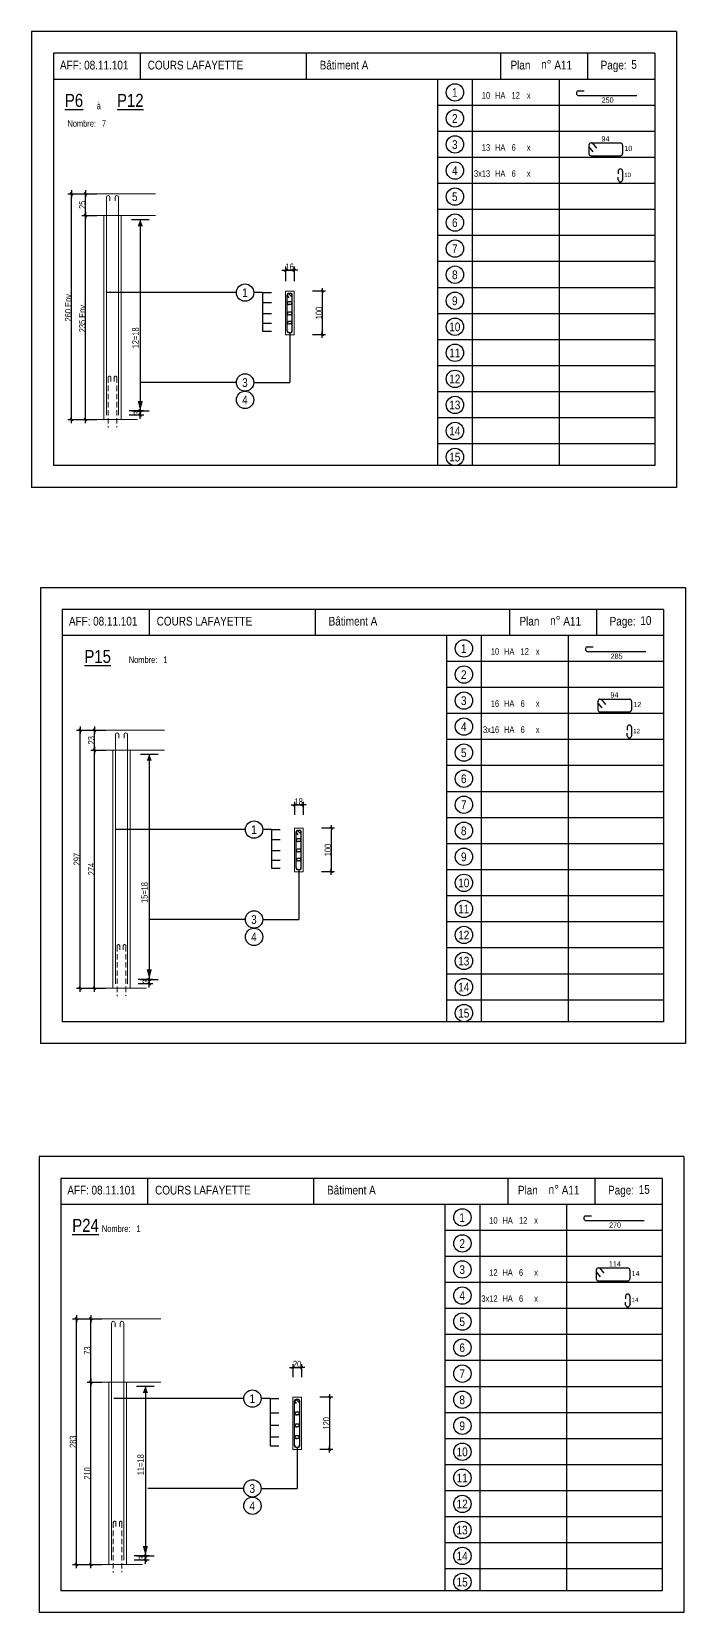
# Model space of a CAD drawing. Header units: metres. Extents: x -9927 to 45032, y -190416 to 12166.
# Drawn here: x 6134 to 7640, y -31533 to -27891 of the extents above; entities that cross this region are included whole.
import ezdxf
from ezdxf.enums import TextEntityAlignment as Align

# ---------------------------------------------------------------- set-up
doc = ezdxf.new("R2010")
doc.units = ezdxf.units.M
doc.header["$PDMODE"] = 65
doc.linetypes.add('CACHE2', pattern=[0.1875, 0.125, -0.0625])
for name, color, linetype in [('01_cote_gen', 4, 'Continuous'), ('01_fenetres', 171, 'Continuous'), ('01_linteaux', 3, 'Continuous'), ('01_sem', 42, 'Continuous'), ('01_texte', 230, 'Continuous'), ('AA_COTES', 2, 'Continuous')]:
    doc.layers.add(name, color=color, linetype=linetype)
doc.styles.add('STYLE2', font='ARIALN.TTF')
doc.dimstyles.new('JB25', dxfattribs={"dimscale": 0.1, "dimtxt": 150, "dimasz": 17, "dimexe": 0.1, "dimexo": 0.1, "dimgap": 0.09, "dimtad": 1, "dimdec": 1, "dimlfac": 0.5, "dimdsep": 46, "dimtxsty": 'STYLE2', "dimblk1": 'BOND_G', "dimblk2": 'BOND_D', "dimsah": 1, "dimcen": 1.5, "dimdle": 0.01, "dimse1": 1, "dimse2": 1, "dimclrd": 4, "dimclre": 2, "dimclrt": 5, "dimadec": 0, "dimazin": 0, "dimtfac": 2.333333, "dimtdec": 1, "dimtix": 1, "dimtmove": 2, "dimatfit": 3, "dimldrblk": 'BOND_G', "dimfxl": 1, "dimtolj": 1, "dimtzin": 0, "dimarcsym": 0})
doc.dimstyles.new('JB50', dxfattribs={"dimscale": 0.1, "dimtxt": 150, "dimasz": 15, "dimexe": 0.1, "dimexo": 0.1, "dimgap": 0.09, "dimtad": 1, "dimdec": 1, "dimdsep": 46, "dimtxsty": 'STYLE2', "dimblk1": 'BOND_G', "dimblk2": 'BOND_D', "dimsah": 1, "dimcen": 1.5, "dimdle": 0.01, "dimse1": 1, "dimse2": 1, "dimclrd": 4, "dimclre": 2, "dimclrt": 6, "dimazin": 2, "dimtfac": 2.333333, "dimtdec": 1, "dimtix": 1, "dimtmove": 2, "dimatfit": 3, "dimldrblk": 'BOND_G', "dimfxl": 1, "dimtolj": 1, "dimtzin": 0, "dimarcsym": 0})

# ---------------------------------------------------------------- blocks, each defined once
blk = doc.blocks.new('BOND_G')
at = {"layer": 'AA_COTES', "color": 0}
for p, q in [((5, 0), (-5, 0)), ((1.8, 1.8), (-1.8, -1.8)), ((0, -5), (0, 15))]:
    blk.add_line(p, q, dxfattribs=at)
blk = doc.blocks.new('BOND_D')
at = {"layer": 'AA_COTES', "color": 0}
for p, q in [((5, 0), (-5, 0)), ((-1.8, -1.8), (1.8, 1.8)), ((0, 5), (0, -15))]:
    blk.add_line(p, q, dxfattribs=at)
blk = doc.blocks.new('*D252')
at = {"layer": '01_cote_gen', "color": 4, "linetype": 'Continuous', "lineweight": -2, "transparency": 16777216}
blk.add_line((6258.3, -28312.9), (6258.3, -28266.3), dxfattribs=at)
at = {"layer": 'DEFPOINTS', "color": 0, "linetype": 'Continuous', "lineweight": 0, "transparency": 16777216}
for p in [(6258.3, -28264.6), (6387, -28264.6), (6396, -28314.6)]:
    blk.add_point(p, dxfattribs=at)
at = {"layer": '01_cote_gen', "color": 4, "linetype": 'Continuous', "lineweight": -2, "transparency": 16777216, "xscale": 1.7, "yscale": 1.7, "zscale": 1.7}
for name, p, rotation in [('BOND_D', (6258.3, -28264.6), 90), ('BOND_G', (6258.3, -28314.6), 270)]:
    blk.add_blockref(name, p, dxfattribs=dict(at, rotation=rotation))
at = {"layer": '01_cote_gen', "color": 5, "linetype": 'Continuous', "lineweight": 0, "transparency": 16777216, "insert": (6250.6, -28289.6), "char_height": 15, "attachment_point": 5, "rotation": 90, "style": 'STYLE2'}
blk.add_mtext('\\A1;25', dxfattribs=at)
blk = doc.blocks.new('*D253')
at = {"layer": '01_cote_gen', "color": 4, "linetype": 'Continuous', "lineweight": -2, "transparency": 16777216}
blk.add_line((6384.1, -28766.3), (6384.1, -28772.9), dxfattribs=at)
at = {"layer": 'DEFPOINTS', "color": 0, "linetype": 'Continuous', "lineweight": 0, "transparency": 16777216}
for p in [(6377.3, -28764.6), (6334.3, -28774.6), (6384.1, -28774.6)]:
    blk.add_point(p, dxfattribs=at)
at = {"layer": '01_cote_gen', "color": 4, "linetype": 'Continuous', "lineweight": -2, "transparency": 16777216, "xscale": 1.7, "yscale": 1.7, "zscale": 1.7}
for name, p, rotation in [('BOND_G', (6384.1, -28764.6), 90), ('BOND_D', (6384.1, -28774.6), 270)]:
    blk.add_blockref(name, p, dxfattribs=dict(at, rotation=rotation))
at = {"layer": '01_cote_gen', "color": 5, "linetype": 'Continuous', "lineweight": 0, "transparency": 16777216, "insert": (6376.5, -28769.6), "char_height": 15, "attachment_point": 5, "rotation": 90, "style": 'STYLE2'}
blk.add_mtext('\\A1;3', dxfattribs=at)
blk = doc.blocks.new('*D254')
at = {"layer": '01_cote_gen', "color": 4, "linetype": 'Continuous', "lineweight": -2, "transparency": 16777216}
blk.add_line((6803.3, -28490.6), (6803.3, -28587.6), dxfattribs=at)
at = {"layer": 'DEFPOINTS', "color": 0, "linetype": 'Continuous', "lineweight": 0, "transparency": 16777216}
for p in [(6738.3, -28489.1), (6738.3, -28589.1), (6803.3, -28589.1)]:
    blk.add_point(p, dxfattribs=at)
at = {"layer": '01_cote_gen', "color": 4, "linetype": 'Continuous', "lineweight": -2, "transparency": 16777216, "xscale": 1.5, "yscale": 1.5, "zscale": 1.5}
for name, p, rotation in [('BOND_G', (6803.3, -28489.1), 90), ('BOND_D', (6803.3, -28589.1), 270)]:
    blk.add_blockref(name, p, dxfattribs=dict(at, rotation=rotation))
at = {"layer": '01_cote_gen', "color": 6, "linetype": 'Continuous', "lineweight": 0, "transparency": 16777216, "insert": (6795.7, -28539.1), "char_height": 15, "attachment_point": 5, "rotation": 90, "style": 'STYLE2'}
blk.add_mtext('\\A1;100', dxfattribs=at)
blk = doc.blocks.new('*D255')
at = {"layer": '01_cote_gen', "color": 4, "linetype": 'Continuous', "lineweight": -2, "transparency": 16777216}
blk.add_line((6258.3, -28782.9), (6258.3, -28316.3), dxfattribs=at)
at = {"layer": 'DEFPOINTS', "color": 0, "linetype": 'Continuous', "lineweight": 0, "transparency": 16777216}
for p in [(6258.3, -28314.6), (6283.8, -28314.6), (6264.1, -28784.6)]:
    blk.add_point(p, dxfattribs=at)
at = {"layer": '01_cote_gen', "color": 4, "linetype": 'Continuous', "lineweight": -2, "transparency": 16777216, "xscale": 1.7, "yscale": 1.7, "zscale": 1.7}
for name, p, rotation in [('BOND_D', (6258.3, -28314.6), 90), ('BOND_G', (6258.3, -28784.6), 270)]:
    blk.add_blockref(name, p, dxfattribs=dict(at, rotation=rotation))
at = {"layer": '01_cote_gen', "color": 5, "linetype": 'Continuous', "lineweight": 0, "transparency": 16777216, "insert": (6250.6, -28549.6), "char_height": 15, "attachment_point": 5, "rotation": 90, "style": 'STYLE2'}
blk.add_mtext('\\A1;235 Env.', dxfattribs=at)
blk = doc.blocks.new('*D256')
at = {"layer": '01_cote_gen', "color": 4, "linetype": 'Continuous', "lineweight": -2, "transparency": 16777216}
blk.add_line((6225.8, -28782.9), (6225.8, -28266.3), dxfattribs=at)
at = {"layer": 'DEFPOINTS', "color": 0, "linetype": 'Continuous', "lineweight": 0, "transparency": 16777216}
for p in [(6225.8, -28264.6), (6266.8, -28264.6), (6266.8, -28784.6)]:
    blk.add_point(p, dxfattribs=at)
at = {"layer": '01_cote_gen', "color": 4, "linetype": 'Continuous', "lineweight": -2, "transparency": 16777216, "xscale": 1.7, "yscale": 1.7, "zscale": 1.7}
for name, p, rotation in [('BOND_D', (6225.8, -28264.6), 90), ('BOND_G', (6225.8, -28784.6), 270)]:
    blk.add_blockref(name, p, dxfattribs=dict(at, rotation=rotation))
at = {"layer": '01_cote_gen', "color": 5, "linetype": 'Continuous', "lineweight": 0, "transparency": 16777216, "insert": (6218.2, -28524.6), "char_height": 15, "attachment_point": 5, "rotation": 90, "style": 'STYLE2'}
blk.add_mtext('\\A1;260 Env.', dxfattribs=at)
blk = doc.blocks.new('*D257')
at = {"layer": '01_cote_gen', "color": 4, "linetype": 'Continuous', "lineweight": -2, "transparency": 16777216}
blk.add_line((6720, -28440.3), (6736.6, -28440.3), dxfattribs=at)
at = {"layer": 'DEFPOINTS', "color": 0, "linetype": 'Continuous', "lineweight": 0, "transparency": 16777216}
for p in [(6738.3, -28440.3), (6718.3, -28489.1), (6738.3, -28489.1)]:
    blk.add_point(p, dxfattribs=at)
at = {"layer": '01_cote_gen', "color": 4, "linetype": 'Continuous', "lineweight": -2, "transparency": 16777216, "xscale": 1.7, "yscale": 1.7, "zscale": 1.7, "rotation": 180}
blk.add_blockref('BOND_G', (6718.3, -28440.3), dxfattribs=at)
at = {"layer": '01_cote_gen', "color": 4, "linetype": 'Continuous', "lineweight": -2, "transparency": 16777216, "xscale": 1.7, "yscale": 1.7, "zscale": 1.7}
blk.add_blockref('BOND_D', (6738.3, -28440.3), dxfattribs=at)
at = {"layer": '01_cote_gen', "color": 5, "linetype": 'Continuous', "lineweight": 0, "transparency": 16777216, "insert": (6728.3, -28432.6), "char_height": 15, "attachment_point": 5, "style": 'STYLE2'}
blk.add_mtext('\\A1;16', dxfattribs=at)
blk = doc.blocks.new('*D282')
at = {"layer": '01_cote_gen', "color": 4, "linetype": 'Continuous', "lineweight": -2, "transparency": 16777216}
blk.add_line((6824, -29727.8), (6824, -29824.8), dxfattribs=at)
at = {"layer": 'DEFPOINTS', "color": 0, "linetype": 'Continuous', "lineweight": 0, "transparency": 16777216}
for p in [(6759, -29726.3), (6759, -29826.3), (6824, -29826.3)]:
    blk.add_point(p, dxfattribs=at)
at = {"layer": '01_cote_gen', "color": 4, "linetype": 'Continuous', "lineweight": -2, "transparency": 16777216, "xscale": 1.5, "yscale": 1.5, "zscale": 1.5}
for name, p, rotation in [('BOND_G', (6824, -29726.3), 90), ('BOND_D', (6824, -29826.3), 270)]:
    blk.add_blockref(name, p, dxfattribs=dict(at, rotation=rotation))
at = {"layer": '01_cote_gen', "color": 6, "linetype": 'Continuous', "lineweight": 0, "transparency": 16777216, "insert": (6816.3, -29776.3), "char_height": 15, "attachment_point": 5, "rotation": 90, "style": 'STYLE2'}
blk.add_mtext('\\A1;100', dxfattribs=at)
blk = doc.blocks.new('*D283')
at = {"layer": '01_cote_gen', "color": 4, "linetype": 'Continuous', "lineweight": -2, "transparency": 16777216}
blk.add_line((6740.5, -29672.4), (6757.5, -29672.4), dxfattribs=at)
at = {"layer": 'DEFPOINTS', "color": 0, "linetype": 'Continuous', "lineweight": 0, "transparency": 16777216}
for p in [(6759, -29672.4), (6739, -29726.3), (6759, -29726.3)]:
    blk.add_point(p, dxfattribs=at)
at = {"layer": '01_cote_gen', "color": 4, "linetype": 'Continuous', "lineweight": -2, "transparency": 16777216, "xscale": 1.5, "yscale": 1.5, "zscale": 1.5, "rotation": 180}
blk.add_blockref('BOND_G', (6739, -29672.4), dxfattribs=at)
at = {"layer": '01_cote_gen', "color": 4, "linetype": 'Continuous', "lineweight": -2, "transparency": 16777216, "xscale": 1.5, "yscale": 1.5, "zscale": 1.5}
blk.add_blockref('BOND_D', (6759, -29672.4), dxfattribs=at)
at = {"layer": '01_cote_gen', "color": 6, "linetype": 'Continuous', "lineweight": 0, "transparency": 16777216, "insert": (6749, -29664.8), "char_height": 15, "attachment_point": 5, "style": 'STYLE2'}
blk.add_mtext('\\A1;18', dxfattribs=at)
blk = doc.blocks.new('*D284')
at = {"layer": '01_cote_gen', "color": 4, "linetype": 'Continuous', "lineweight": -2, "transparency": 16777216}
blk.add_line((6245.8, -30092.6), (6245.8, -29502), dxfattribs=at)
at = {"layer": 'DEFPOINTS', "color": 0, "linetype": 'Continuous', "lineweight": 0, "transparency": 16777216}
for p in [(6245.8, -29500.3), (6360.9, -29500.3), (6320.9, -30094.3)]:
    blk.add_point(p, dxfattribs=at)
at = {"layer": '01_cote_gen', "color": 4, "linetype": 'Continuous', "lineweight": -2, "transparency": 16777216, "xscale": 1.7, "yscale": 1.7, "zscale": 1.7}
for name, p, rotation in [('BOND_D', (6245.8, -29500.3), 90), ('BOND_G', (6245.8, -30094.3), 270)]:
    blk.add_blockref(name, p, dxfattribs=dict(at, rotation=rotation))
at = {"layer": '01_cote_gen', "color": 5, "linetype": 'Continuous', "lineweight": 0, "transparency": 16777216, "insert": (6238.1, -29797.3), "char_height": 15, "attachment_point": 5, "rotation": 90, "style": 'STYLE2'}
blk.add_mtext('\\A1;297', dxfattribs=at)
blk = doc.blocks.new('*D285')
at = {"layer": '01_cote_gen', "color": 4, "linetype": 'Continuous', "lineweight": -2, "transparency": 16777216}
blk.add_line((6279, -29544.6), (6279, -29502), dxfattribs=at)
at = {"layer": 'DEFPOINTS', "color": 0, "linetype": 'Continuous', "lineweight": 0, "transparency": 16777216}
for p in [(6279, -29500.3), (6407.7, -29500.3), (6416.7, -29546.3)]:
    blk.add_point(p, dxfattribs=at)
at = {"layer": '01_cote_gen', "color": 4, "linetype": 'Continuous', "lineweight": -2, "transparency": 16777216, "xscale": 1.7, "yscale": 1.7, "zscale": 1.7}
for name, p, rotation in [('BOND_D', (6279, -29500.3), 90), ('BOND_G', (6279, -29546.3), 270)]:
    blk.add_blockref(name, p, dxfattribs=dict(at, rotation=rotation))
at = {"layer": '01_cote_gen', "color": 5, "linetype": 'Continuous', "lineweight": 0, "transparency": 16777216, "insert": (6271.3, -29523.3), "char_height": 15, "attachment_point": 5, "rotation": 90, "style": 'STYLE2'}
blk.add_mtext('\\A1;23', dxfattribs=at)
blk = doc.blocks.new('*D286')
at = {"layer": '01_cote_gen', "color": 4, "linetype": 'Continuous', "lineweight": -2, "transparency": 16777216}
blk.add_line((6279, -30092.6), (6279, -29548), dxfattribs=at)
at = {"layer": 'DEFPOINTS', "color": 0, "linetype": 'Continuous', "lineweight": 0, "transparency": 16777216}
for p in [(6279, -29546.3), (6287.5, -29546.3), (6297.1, -30094.3)]:
    blk.add_point(p, dxfattribs=at)
at = {"layer": '01_cote_gen', "color": 4, "linetype": 'Continuous', "lineweight": -2, "transparency": 16777216, "xscale": 1.7, "yscale": 1.7, "zscale": 1.7}
for name, p, rotation in [('BOND_D', (6279, -29546.3), 90), ('BOND_G', (6279, -30094.3), 270)]:
    blk.add_blockref(name, p, dxfattribs=dict(at, rotation=rotation))
at = {"layer": '01_cote_gen', "color": 5, "linetype": 'Continuous', "lineweight": 0, "transparency": 16777216, "insert": (6271.5, -29820.3), "char_height": 15, "attachment_point": 5, "rotation": 90, "style": 'STYLE2'}
blk.add_mtext('\\A1;274', dxfattribs=at)
blk = doc.blocks.new('*D287')
at = {"layer": '01_cote_gen', "color": 4, "linetype": 'Continuous', "lineweight": -2, "transparency": 16777216}
blk.add_line((6404.8, -30076), (6404.8, -30082.6), dxfattribs=at)
at = {"layer": 'DEFPOINTS', "color": 0, "linetype": 'Continuous', "lineweight": 0, "transparency": 16777216}
for p in [(6398, -30074.3), (6354.9, -30084.3), (6404.8, -30084.3)]:
    blk.add_point(p, dxfattribs=at)
at = {"layer": '01_cote_gen', "color": 4, "linetype": 'Continuous', "lineweight": -2, "transparency": 16777216, "xscale": 1.7, "yscale": 1.7, "zscale": 1.7}
for name, p, rotation in [('BOND_G', (6404.8, -30074.3), 90), ('BOND_D', (6404.8, -30084.3), 270)]:
    blk.add_blockref(name, p, dxfattribs=dict(at, rotation=rotation))
at = {"layer": '01_cote_gen', "color": 5, "linetype": 'Continuous', "lineweight": 0, "transparency": 16777216, "insert": (6397.2, -30079.3), "char_height": 15, "attachment_point": 5, "rotation": 90, "style": 'STYLE2'}
blk.add_mtext('\\A1;3', dxfattribs=at)
blk = doc.blocks.new('*D316')
at = {"layer": '01_cote_gen', "color": 4, "linetype": 'Continuous', "lineweight": -2, "transparency": 16777216}
blk.add_line((6820.3, -31038.6), (6820.3, -31155.6), dxfattribs=at)
at = {"layer": 'DEFPOINTS', "color": 0, "linetype": 'Continuous', "lineweight": 0, "transparency": 16777216}
for p in [(6755.3, -31037.1), (6755.3, -31157.1), (6820.3, -31157.1)]:
    blk.add_point(p, dxfattribs=at)
at = {"layer": '01_cote_gen', "color": 4, "linetype": 'Continuous', "lineweight": -2, "transparency": 16777216, "xscale": 1.5, "yscale": 1.5, "zscale": 1.5}
for name, p, rotation in [('BOND_G', (6820.3, -31037.1), 90), ('BOND_D', (6820.3, -31157.1), 270)]:
    blk.add_blockref(name, p, dxfattribs=dict(at, rotation=rotation))
at = {"layer": '01_cote_gen', "color": 6, "linetype": 'Continuous', "lineweight": 0, "transparency": 16777216, "insert": (6812.7, -31097.1), "char_height": 15, "attachment_point": 5, "rotation": 90, "style": 'STYLE2'}
blk.add_mtext('\\A1;120', dxfattribs=at)
blk = doc.blocks.new('*D317')
at = {"layer": '01_cote_gen', "color": 4, "linetype": 'Continuous', "lineweight": -2, "transparency": 16777216}
blk.add_line((6736.8, -30968.4), (6753.8, -30968.4), dxfattribs=at)
at = {"layer": 'DEFPOINTS', "color": 0, "linetype": 'Continuous', "lineweight": 0, "transparency": 16777216}
for p in [(6755.3, -30968.4), (6735.3, -31037.1), (6755.3, -31037.1)]:
    blk.add_point(p, dxfattribs=at)
at = {"layer": '01_cote_gen', "color": 4, "linetype": 'Continuous', "lineweight": -2, "transparency": 16777216, "xscale": 1.5, "yscale": 1.5, "zscale": 1.5, "rotation": 180}
blk.add_blockref('BOND_G', (6735.3, -30968.4), dxfattribs=at)
at = {"layer": '01_cote_gen', "color": 4, "linetype": 'Continuous', "lineweight": -2, "transparency": 16777216, "xscale": 1.5, "yscale": 1.5, "zscale": 1.5}
blk.add_blockref('BOND_D', (6755.3, -30968.4), dxfattribs=at)
at = {"layer": '01_cote_gen', "color": 6, "linetype": 'Continuous', "lineweight": 0, "transparency": 16777216, "insert": (6745.3, -30960.7), "char_height": 15, "attachment_point": 5, "style": 'STYLE2'}
blk.add_mtext('\\A1;20', dxfattribs=at)
blk = doc.blocks.new('*D318')
at = {"layer": '01_cote_gen', "color": 4, "linetype": 'Continuous', "lineweight": -2, "transparency": 16777216}
blk.add_line((6236.9, -31420.9), (6236.9, -30858.3), dxfattribs=at)
at = {"layer": 'DEFPOINTS', "color": 0, "linetype": 'Continuous', "lineweight": 0, "transparency": 16777216}
for p in [(6236.9, -30856.6), (6352, -30856.6), (6312, -31422.6)]:
    blk.add_point(p, dxfattribs=at)
at = {"layer": '01_cote_gen', "color": 4, "linetype": 'Continuous', "lineweight": -2, "transparency": 16777216, "xscale": 1.7, "yscale": 1.7, "zscale": 1.7}
for name, p, rotation in [('BOND_D', (6236.9, -30856.6), 90), ('BOND_G', (6236.9, -31422.6), 270)]:
    blk.add_blockref(name, p, dxfattribs=dict(at, rotation=rotation))
at = {"layer": '01_cote_gen', "color": 5, "linetype": 'Continuous', "lineweight": 0, "transparency": 16777216, "insert": (6229.3, -31139.6), "char_height": 15, "attachment_point": 5, "rotation": 90, "style": 'STYLE2'}
blk.add_mtext('\\A1;283', dxfattribs=at)
blk = doc.blocks.new('*D319')
at = {"layer": '01_cote_gen', "color": 4, "linetype": 'Continuous', "lineweight": -2, "transparency": 16777216}
blk.add_line((6270.1, -31000.9), (6270.1, -30858.3), dxfattribs=at)
at = {"layer": 'DEFPOINTS', "color": 0, "linetype": 'Continuous', "lineweight": 0, "transparency": 16777216}
for p in [(6270.1, -30856.6), (6398.8, -30856.6), (6407.8, -31002.6)]:
    blk.add_point(p, dxfattribs=at)
at = {"layer": '01_cote_gen', "color": 4, "linetype": 'Continuous', "lineweight": -2, "transparency": 16777216, "xscale": 1.7, "yscale": 1.7, "zscale": 1.7}
for name, p, rotation in [('BOND_D', (6270.1, -30856.6), 90), ('BOND_G', (6270.1, -31002.6), 270)]:
    blk.add_blockref(name, p, dxfattribs=dict(at, rotation=rotation))
at = {"layer": '01_cote_gen', "color": 5, "linetype": 'Continuous', "lineweight": 0, "transparency": 16777216, "insert": (6262.4, -30929.6), "char_height": 15, "attachment_point": 5, "rotation": 90, "style": 'STYLE2'}
blk.add_mtext('\\A1;73', dxfattribs=at)
blk = doc.blocks.new('*D320')
at = {"layer": '01_cote_gen', "color": 4, "linetype": 'Continuous', "lineweight": -2, "transparency": 16777216}
blk.add_line((6270.1, -31420.9), (6270.1, -31004.3), dxfattribs=at)
at = {"layer": 'DEFPOINTS', "color": 0, "linetype": 'Continuous', "lineweight": 0, "transparency": 16777216}
for p in [(6270.1, -31002.6), (6278.6, -31002.6), (6288.2, -31422.6)]:
    blk.add_point(p, dxfattribs=at)
at = {"layer": '01_cote_gen', "color": 4, "linetype": 'Continuous', "lineweight": -2, "transparency": 16777216, "xscale": 1.7, "yscale": 1.7, "zscale": 1.7}
for name, p, rotation in [('BOND_D', (6270.1, -31002.6), 90), ('BOND_G', (6270.1, -31422.6), 270)]:
    blk.add_blockref(name, p, dxfattribs=dict(at, rotation=rotation))
at = {"layer": '01_cote_gen', "color": 5, "linetype": 'Continuous', "lineweight": 0, "transparency": 16777216, "insert": (6262.4, -31212.6), "char_height": 15, "attachment_point": 5, "rotation": 90, "style": 'STYLE2'}
blk.add_mtext('\\A1;210', dxfattribs=at)
blk = doc.blocks.new('*D321')
at = {"layer": '01_cote_gen', "color": 4, "linetype": 'Continuous', "lineweight": -2, "transparency": 16777216}
blk.add_line((6395.9, -31404.3), (6395.9, -31410.9), dxfattribs=at)
at = {"layer": 'DEFPOINTS', "color": 0, "linetype": 'Continuous', "lineweight": 0, "transparency": 16777216}
for p in [(6346, -31412.6), (6389.1, -31402.6), (6395.9, -31412.6)]:
    blk.add_point(p, dxfattribs=at)
at = {"layer": '01_cote_gen', "color": 4, "linetype": 'Continuous', "lineweight": -2, "transparency": 16777216, "xscale": 1.7, "yscale": 1.7, "zscale": 1.7}
for name, p, rotation in [('BOND_G', (6395.9, -31402.6), 90), ('BOND_D', (6395.9, -31412.6), 270)]:
    blk.add_blockref(name, p, dxfattribs=dict(at, rotation=rotation))
at = {"layer": '01_cote_gen', "color": 5, "linetype": 'Continuous', "lineweight": 0, "transparency": 16777216, "insert": (6388.3, -31407.6), "char_height": 15, "attachment_point": 5, "rotation": 90, "style": 'STYLE2'}
blk.add_mtext('\\A1;3', dxfattribs=at)

msp = doc.modelspace()

# ---------------------------------------------------------------- linework, layer by layer
at = {"layer": '01_cote_gen', "color": 2, "linetype": 'CACHE2', "lineweight": 0, "ltscale": 100}
for p, q in [((6310.25, -28687.63), (6310.25, -28803.2)), ((6316.25, -28687.63), (6316.25, -28696.6)), ((6324.25, -28687.63), (6324.25, -28696.6)), ((6330.25, -28687.63), (6330.25, -28802.34)), ((6330.93, -29997.26), (6330.93, -30112.83)), ((6336.93, -29997.26), (6336.93, -30006.23)), ((6344.93, -29997.26), (6344.93, -30006.23)), ((6350.93, -29997.26), (6350.93, -30111.98)), ((6322.04, -31325.62), (6322.04, -31441.19)), ((6328.04, -31325.62), (6328.04, -31334.6)), ((6336.04, -31325.62), (6336.04, -31334.6)), ((6342.04, -31325.62), (6342.04, -31440.34))]:
    msp.add_line(p, q, dxfattribs=at)
for centre in [(6313.25, -28687.63), (6327.25, -28687.63), (6333.93, -29997.26), (6347.93, -29997.26), (6325.04, -31325.62), (6339.04, -31325.62)]:
    msp.add_arc(centre, 3, 0, 180, dxfattribs=at)
at = {"layer": '01_fenetres', "ltscale": 30}
for p, q in [((7568.91, -27940.74), (6183.91, -27940.74)), ((6183.91, -27940.74), (6183.91, -28890.74)), ((6183.91, -27940.74), (6183.91, -28890.74)), ((6183.91, -27940.74), (6183.91, -28890.74)), ((6383.91, -27940.74), (6383.91, -28000.74)), ((6766.41, -27940.74), (6766.41, -28000.74)), ((7214.78, -28000.74), (7214.78, -27940.74)), ((7414.78, -28000.74), (7414.78, -27940.74)), ((7568.91, -27940.74), (7568.91, -28890.74)), ((7568.91, -28000.74), (6183.91, -28000.74)), ((7568.91, -28890.74), (6183.91, -28890.74)), ((7589.59, -29221.95), (6204.59, -29221.95)), ((6204.59, -29221.95), (6204.59, -30171.95)), ((6204.59, -29221.95), (6204.59, -30171.95)), ((6204.59, -29221.95), (6204.59, -30171.95)), ((6404.59, -29221.95), (6404.59, -29281.95)), ((6787.09, -29221.95), (6787.09, -29281.95)), ((7235.46, -29281.95), (7235.46, -29221.95)), ((7435.46, -29281.95), (7435.46, -29221.95)), ((7589.59, -29221.95), (7589.59, -30171.95)), ((7589.59, -29281.95), (6204.59, -29281.95)), ((7589.59, -30171.95), (6204.59, -30171.95)), ((7585.94, -30532.74), (6200.94, -30532.74)), ((6200.94, -30532.74), (6200.94, -31482.74)), ((6200.94, -30532.74), (6200.94, -31482.74)), ((6200.94, -30532.74), (6200.94, -31482.74)), ((6400.94, -30532.74), (6400.94, -30592.74)), ((6783.44, -30532.74), (6783.44, -30592.74)), ((7231.81, -30592.74), (7231.81, -30532.74)), ((7431.81, -30592.74), (7431.81, -30532.74)), ((7585.94, -30532.74), (7585.94, -31482.74)), ((7585.94, -30592.74), (6200.94, -30592.74)), ((7585.94, -31482.74), (6200.94, -31482.74))]:
    msp.add_line(p, q, dxfattribs=at)
at = {"layer": '01_linteaux', "linetype": 'Continuous'}
for p, q in [((7392.45, -28027), (7406.19, -28027)), ((7393.68, -28037.98), (7528, -28037.98)), ((7417.36, -28152.27), (7417.36, -28171.88)), ((7422.36, -28147.27), (7489.94, -28147.27)), ((7425.05, -28147.27), (7435.03, -28159.58)), ((7494.94, -28152.27), (7494.94, -28171.88)), ((7417.36, -28156.41), (7426.55, -28167.75)), ((7422.36, -28176.88), (7489.94, -28176.88)), ((7484.94, -28212.27), (7484.94, -28218.65)), ((7494.94, -28212.27), (7494.94, -28231.88)), ((7484.94, -28231.88), (7484.94, -28226.04)), ((7413.13, -29308.2), (7426.87, -29308.2)), ((7414.36, -29319.18), (7548.67, -29319.18)), ((7438.04, -29433.48), (7438.04, -29453.09)), ((7438.04, -29437.61), (7447.23, -29448.95)), ((7443.04, -29428.48), (7510.62, -29428.48)), ((7443.04, -29458.09), (7510.62, -29458.09)), ((7445.73, -29428.48), (7455.71, -29440.79)), ((7515.62, -29433.48), (7515.62, -29453.09)), ((7505.62, -29493.48), (7505.62, -29499.85)), ((7515.62, -29493.48), (7515.62, -29513.09)), ((7505.62, -29513.09), (7505.62, -29507.24)), ((7409.48, -30618.99), (7423.22, -30618.99)), ((7410.71, -30629.98), (7545.03, -30629.98)), ((7434.39, -30744.27), (7434.39, -30763.88)), ((7434.39, -30748.41), (7443.58, -30759.74)), ((7439.39, -30739.27), (7506.97, -30739.27)), ((7439.39, -30768.88), (7506.97, -30768.88)), ((7442.08, -30739.27), (7452.06, -30751.58)), ((7511.97, -30744.27), (7511.97, -30763.88)), ((7501.97, -30804.27), (7501.97, -30810.64)), ((7511.97, -30804.27), (7511.97, -30823.88)), ((7501.97, -30823.88), (7501.97, -30818.03))]:
    msp.add_line(p, q, dxfattribs=at)
for centre, start, end in [((7393.56, -28031.87), 102.77382, 192.77382), ((7393.68, -28032.98), 180, 270), ((7422.36, -28152.27), 90, 180), ((7489.94, -28152.27), 0, 90), ((7422.36, -28171.88), 180, 270), ((7489.94, -28171.88), 270, 0), ((7489.94, -28212.27), 90, 180), ((7489.94, -28212.27), 0, 90), ((7489.94, -28231.88), 180, 270), ((7489.94, -28231.88), 270, 0), ((7414.24, -29313.08), 102.77382, 192.77382), ((7414.36, -29314.18), 180, 270), ((7443.04, -29433.48), 90, 180), ((7443.04, -29453.09), 180, 270), ((7510.62, -29433.48), 0, 90), ((7510.62, -29453.09), 270, 0), ((7510.62, -29493.48), 90, 180), ((7510.62, -29493.48), 0, 90), ((7510.62, -29513.09), 180, 270), ((7510.62, -29513.09), 270, 0), ((7410.59, -30623.87), 102.77382, 192.77382), ((7410.71, -30624.98), 180, 270), ((7439.39, -30744.27), 90, 180), ((7439.39, -30763.88), 180, 270), ((7506.97, -30744.27), 0, 90), ((7506.97, -30763.88), 270, 0), ((7506.97, -30804.27), 90, 180), ((7506.97, -30804.27), 0, 90), ((7506.97, -30823.88), 180, 270), ((7506.97, -30823.88), 270, 0)]:
    msp.add_arc(centre, 5, start, end, dxfattribs=at)
at = {"layer": '01_sem', "color": 2, "lineweight": 0, "ltscale": 7}
for p, q in [((6300.25, -28264.63), (6283.81, -28264.63)), ((6419.43, -28264.63), (6300.25, -28264.63)), ((6306.25, -28272.32), (6306.25, -28774.63)), ((6314.25, -28272.32), (6314.25, -28280.73)), ((6326.25, -28272.32), (6326.25, -28280.73)), ((6334.25, -28272.32), (6334.25, -28774.63)), ((6300.25, -28314.63), (6283.81, -28314.63)), ((6300.25, -28314.63), (6300.25, -28784.63)), ((6419.43, -28314.63), (6300.25, -28314.63)), ((6340.25, -28314.63), (6340.25, -28784.63)), ((6718.32, -28589.11), (6718.32, -28489.1)), ((6738.32, -28489.1), (6718.32, -28489.1)), ((6718.32, -28589.11), (6718.32, -28489.1)), ((6738.32, -28489.1), (6718.32, -28489.1)), ((6738.32, -28589.11), (6738.32, -28489.1)), ((6718.32, -28589.11), (6738.32, -28589.11)), ((6718.32, -28589.11), (6738.32, -28589.11)), ((6377.8, -28784.63), (6264.08, -28784.63)), ((6320.93, -29500.26), (6304.49, -29500.26)), ((6440.11, -29500.26), (6320.93, -29500.26)), ((6326.93, -29510.45), (6326.93, -30084.26)), ((6334.93, -29510.45), (6334.93, -29518.86)), ((6346.93, -29510.45), (6346.93, -29518.86)), ((6354.93, -29510.45), (6354.93, -30084.26)), ((6320.93, -29546.26), (6304.49, -29546.26)), ((6320.93, -29546.26), (6320.93, -30094.26)), ((6440.11, -29546.26), (6320.93, -29546.26)), ((6360.93, -29546.26), (6360.93, -30094.26)), ((6739, -29826.31), (6739, -29726.31)), ((6759, -29726.31), (6739, -29726.31)), ((6739, -29826.31), (6739, -29726.31)), ((6759, -29726.31), (6739, -29726.31)), ((6759, -29826.31), (6759, -29726.31)), ((6739, -29826.31), (6759, -29826.31)), ((6739, -29826.31), (6759, -29826.31)), ((6398.48, -30094.26), (6284.76, -30094.26)), ((6312.04, -30856.62), (6295.6, -30856.62)), ((6431.22, -30856.62), (6312.04, -30856.62)), ((6318.04, -30866.16), (6318.04, -31412.62)), ((6326.04, -30866.16), (6326.04, -30874.56)), ((6338.04, -30866.16), (6338.04, -30874.56)), ((6346.04, -30866.16), (6346.04, -31412.62)), ((6312.04, -31002.62), (6295.6, -31002.62)), ((6312.04, -31002.62), (6312.04, -31422.62)), ((6431.22, -31002.62), (6312.04, -31002.62)), ((6352.04, -31002.62), (6352.04, -31422.62)), ((6735.35, -31157.1), (6735.35, -31037.1)), ((6755.35, -31037.1), (6735.35, -31037.1)), ((6735.35, -31157.1), (6735.35, -31037.1)), ((6755.35, -31037.1), (6735.35, -31037.1)), ((6755.35, -31157.1), (6755.35, -31037.1)), ((6735.35, -31157.1), (6755.35, -31157.1)), ((6735.35, -31157.1), (6755.35, -31157.1)), ((6389.59, -31422.62), (6275.87, -31422.62))]:
    msp.add_line(p, q, dxfattribs=at)
for centre in [(6310.25, -28272.32), (6330.25, -28272.32), (6330.93, -29510.45), (6350.93, -29510.45), (6322.04, -30866.16), (6342.04, -30866.16)]:
    msp.add_arc(centre, 4, 0, 180, dxfattribs=at)
at = {"layer": '01_texte', "ltscale": 30}
for p, q in [((6133.91, -27890.74), (6133.91, -28940.74)), ((7618.91, -27890.74), (6133.91, -27890.74)), ((7618.91, -27890.74), (7618.91, -28940.74)), ((7068.91, -28000.74), (7068.91, -28890.74)), ((7148.91, -28000.74), (7148.91, -28890.74)), ((7348.91, -28000.74), (7348.91, -28890.74)), ((7568.91, -28060.74), (7068.91, -28060.74)), ((7568.91, -28120.74), (7068.91, -28120.74)), ((7568.91, -28180.74), (7068.91, -28180.74)), ((7568.91, -28240.74), (7068.91, -28240.74)), ((6363.98, -28323.91), (6404.3, -28323.91)), ((6384.14, -28323.91), (6384.14, -28771.5)), ((7568.91, -28300.74), (7068.91, -28300.74)), ((7568.91, -28360.74), (7068.91, -28360.74)), ((7568.91, -28420.74), (7068.91, -28420.74)), ((6722.32, -28581.11), (6722.32, -28497.1)), ((6722.32, -28498.38), (6726.32, -28503.74)), ((6731.32, -28494.1), (6725.32, -28494.1)), ((6725.32, -28494.1), (6732.92, -28501.52)), ((6731.32, -28513.26), (6725.32, -28513.26)), ((6734.32, -28581.11), (6734.32, -28497.1)), ((7568.91, -28480.74), (7068.91, -28480.74)), ((6725.32, -28519.26), (6727.41, -28519.26)), ((6731.32, -28537.11), (6725.32, -28537.11)), ((6725.32, -28543.11), (6727.41, -28543.11)), ((6731.32, -28519.26), (6727.23, -28519.26)), ((6731.32, -28543.11), (6727.23, -28543.11)), ((7568.91, -28540.74), (7068.91, -28540.74)), ((6731.32, -28558.31), (6725.32, -28558.31)), ((6725.32, -28564.31), (6727.41, -28564.31)), ((6725.32, -28584.11), (6731.32, -28584.11)), ((6731.32, -28564.31), (6727.23, -28564.31)), ((7568.91, -28600.74), (7068.91, -28600.74)), ((7568.91, -28660.74), (7068.91, -28660.74)), ((7568.91, -28720.74), (7068.91, -28720.74)), ((6363.98, -28764.63), (6404.3, -28764.63)), ((7568.91, -28780.74), (7068.91, -28780.74)), ((7568.91, -28840.74), (7068.91, -28840.74)), ((7618.91, -28940.74), (6133.91, -28940.74)), ((6154.59, -29171.95), (6154.59, -30221.95)), ((7639.59, -29171.95), (6154.59, -29171.95)), ((7639.59, -29171.95), (7639.59, -30221.95)), ((7089.59, -29281.95), (7089.59, -30171.95)), ((7169.59, -29281.95), (7169.59, -30171.95)), ((7369.59, -29281.95), (7369.59, -30171.95)), ((7589.59, -29341.95), (7089.59, -29341.95)), ((7589.59, -29401.95), (7089.59, -29401.95)), ((7589.59, -29461.95), (7089.59, -29461.95)), ((7589.59, -29521.95), (7089.59, -29521.95)), ((6384.66, -29555.55), (6424.98, -29555.55)), ((6404.82, -29555.55), (6404.82, -30081.14)), ((7589.59, -29581.95), (7089.59, -29581.95)), ((7589.59, -29641.95), (7089.59, -29641.95)), ((7589.59, -29701.95), (7089.59, -29701.95)), ((6743, -29818.31), (6743, -29734.31)), ((6743, -29735.58), (6746.99, -29740.95)), ((6752, -29731.31), (6746, -29731.31)), ((6746, -29731.31), (6753.59, -29738.72)), ((6752, -29750.46), (6746, -29750.46)), ((6755, -29818.31), (6755, -29734.31)), ((6746, -29756.46), (6748.09, -29756.46)), ((6752, -29774.32), (6746, -29774.32)), ((6746, -29780.32), (6748.09, -29780.32)), ((6752, -29756.46), (6747.9, -29756.46)), ((6752, -29780.32), (6747.9, -29780.32)), ((7589.59, -29761.95), (7089.59, -29761.95)), ((6752, -29795.51), (6746, -29795.51)), ((6746, -29801.51), (6748.09, -29801.51)), ((6746, -29821.31), (6752, -29821.31)), ((6752, -29801.51), (6747.9, -29801.51)), ((7589.59, -29821.95), (7089.59, -29821.95)), ((7589.59, -29881.95), (7089.59, -29881.95)), ((7589.59, -29941.95), (7089.59, -29941.95)), ((7589.59, -30001.95), (7089.59, -30001.95)), ((6384.66, -30074.26), (6424.98, -30074.26)), ((7589.59, -30061.95), (7089.59, -30061.95)), ((7589.59, -30121.95), (7089.59, -30121.95)), ((7639.59, -30221.95), (6154.59, -30221.95)), ((6150.94, -30482.74), (6150.94, -31532.74)), ((7635.94, -30482.74), (6150.94, -30482.74)), ((7635.94, -30482.74), (7635.94, -31532.74)), ((7085.94, -30592.74), (7085.94, -31482.74)), ((7165.94, -30592.74), (7165.94, -31482.74)), ((7365.94, -30592.74), (7365.94, -31482.74)), ((7585.94, -30652.74), (7085.94, -30652.74)), ((7585.94, -30712.74), (7085.94, -30712.74)), ((7585.94, -30772.74), (7085.94, -30772.74)), ((7585.94, -30832.74), (7085.94, -30832.74)), ((7585.94, -30892.74), (7085.94, -30892.74)), ((7585.94, -30952.74), (7085.94, -30952.74)), ((6375.77, -31011.91), (6416.09, -31011.91)), ((6395.93, -31011.91), (6395.93, -31409.5)), ((7585.94, -31012.74), (7085.94, -31012.74)), ((6739.35, -31149.1), (6739.35, -31045.1)), ((6739.35, -31046.38), (6743.35, -31051.74)), ((6748.35, -31042.1), (6742.35, -31042.1)), ((6742.35, -31042.1), (6749.95, -31049.51)), ((6751.35, -31149.1), (6751.35, -31045.1)), ((6748.35, -31071.64), (6742.35, -31071.64)), ((6742.35, -31077.64), (6744.44, -31077.64)), ((6748.35, -31099.02), (6742.35, -31099.02)), ((6748.35, -31077.64), (6744.26, -31077.64)), ((7585.94, -31072.74), (7085.94, -31072.74)), ((6742.35, -31105.02), (6744.44, -31105.02)), ((6748.35, -31125.94), (6742.35, -31125.94)), ((6742.35, -31131.94), (6744.44, -31131.94)), ((6748.35, -31105.02), (6744.26, -31105.02)), ((6748.35, -31131.94), (6744.26, -31131.94)), ((7585.94, -31132.74), (7085.94, -31132.74)), ((6742.35, -31152.1), (6748.35, -31152.1)), ((7585.94, -31192.74), (7085.94, -31192.74)), ((7585.94, -31252.74), (7085.94, -31252.74)), ((7585.94, -31312.74), (7085.94, -31312.74)), ((7585.94, -31372.74), (7085.94, -31372.74)), ((6375.77, -31402.62), (6416.09, -31402.62)), ((7585.94, -31432.74), (7085.94, -31432.74)), ((7635.94, -31532.74), (6150.94, -31532.74))]:
    msp.add_line(p, q, dxfattribs=at)
at = {"layer": '01_texte'}
for p, q in [((6605.53, -28492.13), (6306.25, -28492.13)), ((6666, -28492.13), (6645.53, -28492.13)), ((6666, -28492.13), (6666, -28581.16)), ((6666, -28492.13), (6686.02, -28492.13)), ((6666, -28514.85), (6686.02, -28514.85)), ((6666, -28539.85), (6686.02, -28539.85)), ((6666, -28562.43), (6686.02, -28562.43)), ((6666, -28581.16), (6686.02, -28581.16)), ((6728.43, -28584.11), (6728.43, -28699.15)), ((6605.53, -28699.15), (6384.14, -28699.15)), ((6645.53, -28699.15), (6728.43, -28699.15)), ((6626.21, -29729.34), (6326.93, -29729.34)), ((6686.68, -29729.34), (6666.21, -29729.34)), ((6686.68, -29729.34), (6686.68, -29818.36)), ((6686.68, -29729.34), (6706.69, -29729.34)), ((6686.68, -29752.06), (6706.69, -29752.06)), ((6686.68, -29777.06), (6706.69, -29777.06)), ((6686.68, -29799.64), (6706.69, -29799.64)), ((6686.68, -29818.36), (6706.69, -29818.36)), ((6749.11, -29821.31), (6749.11, -29936.36)), ((6626.21, -29936.36), (6404.82, -29936.36)), ((6666.21, -29936.36), (6749.11, -29936.36)), ((6622.56, -31040.13), (6323.28, -31040.13)), ((6683.03, -31040.13), (6662.56, -31040.13)), ((6683.03, -31040.13), (6683.03, -31149.15)), ((6683.03, -31040.13), (6703.05, -31040.13)), ((6683.03, -31073.23), (6703.05, -31073.23)), ((6683.03, -31101.76), (6703.05, -31101.76)), ((6683.03, -31128.43), (6703.05, -31128.43)), ((6683.03, -31149.15), (6703.05, -31149.15)), ((6745.47, -31152.1), (6745.47, -31247.15)), ((6622.56, -31247.15), (6401.17, -31247.15)), ((6662.56, -31247.15), (6745.47, -31247.15))]:
    msp.add_line(p, q, dxfattribs=at)
at = {"layer": '01_texte', "ltscale": 30, "const_width": 1.5, "flags": 128}
for points in [[(6724.79, -28496.96, -1), (6723.29, -28496.96, -1)], [(6724.79, -28516.6, 1), (6723.29, -28516.6, 1)], [(6731.85, -28496.96, 1), (6733.35, -28496.96, 1)], [(6731.85, -28516.6, -1), (6733.35, -28516.6, -1)], [(6724.79, -28539.71, 1), (6723.29, -28539.71, 1)], [(6731.85, -28539.71, -1), (6733.35, -28539.71, -1)], [(6724.79, -28560.9, 1), (6723.29, -28560.9, 1)], [(6724.79, -28581.25, 1), (6723.29, -28581.25, 1)], [(6731.85, -28560.9, -1), (6733.35, -28560.9, -1)], [(6731.85, -28581.25, -1), (6733.35, -28581.25, -1)], [(6745.46, -29734.16, -1), (6743.96, -29734.16, -1)], [(6745.46, -29753.81, 1), (6743.96, -29753.81, 1)], [(6752.53, -29734.16, 1), (6754.03, -29734.16, 1)], [(6752.53, -29753.81, -1), (6754.03, -29753.81, -1)], [(6745.46, -29776.91, 1), (6743.96, -29776.91, 1)], [(6752.53, -29776.91, -1), (6754.03, -29776.91, -1)], [(6745.46, -29798.11, 1), (6743.96, -29798.11, 1)], [(6745.46, -29818.46, 1), (6743.96, -29818.46, 1)], [(6752.53, -29798.11, -1), (6754.03, -29798.11, -1)], [(6752.53, -29818.46, -1), (6754.03, -29818.46, -1)], [(6741.82, -31044.95, -1), (6740.32, -31044.95, -1)], [(6748.88, -31044.95, 1), (6750.38, -31044.95, 1)], [(6741.82, -31074.98, 1), (6740.32, -31074.98, 1)], [(6741.82, -31101.62, 1), (6740.32, -31101.62, 1)], [(6748.88, -31074.98, -1), (6750.38, -31074.98, -1)], [(6748.88, -31101.62, -1), (6750.38, -31101.62, -1)], [(6741.82, -31128.53, 1), (6740.32, -31128.53, 1)], [(6748.88, -31128.53, -1), (6750.38, -31128.53, -1)], [(6741.82, -31149.25, 1), (6740.32, -31149.25, 1)], [(6748.88, -31149.25, -1), (6750.38, -31149.25, -1)]]:
    msp.add_lwpolyline(points, format="xyb", close=True, dxfattribs=at)
at = {"layer": '01_texte'}
for centre in [(7108.91, -28030.74), (7108.91, -28090.74), (7108.91, -28150.74), (7108.91, -28210.74), (7108.91, -28270.74), (7108.91, -28330.74), (7108.91, -28390.74), (7108.91, -28450.74), (6625.53, -28492.13), (7108.91, -28510.74), (7108.91, -28570.74), (7108.91, -28630.74), (6625.53, -28699.15), (7108.91, -28690.74), (6625.53, -28739.15), (7108.91, -28750.74), (7108.91, -28810.74), (7108.91, -28870.74), (7129.59, -29311.95), (7129.59, -29371.95), (7129.59, -29431.95), (7129.59, -29491.95), (7129.59, -29551.95), (7129.59, -29611.95), (7129.59, -29671.95), (6646.21, -29729.34), (7129.59, -29731.95), (7129.59, -29791.95), (7129.59, -29851.95), (7129.59, -29911.95), (6646.21, -29936.36), (6646.21, -29976.36), (7129.59, -29971.95), (7129.59, -30031.95), (7129.59, -30091.95), (7129.59, -30151.95), (7125.94, -30622.74), (7125.94, -30682.74), (7125.94, -30742.74), (7125.94, -30802.74), (7125.94, -30862.74), (7125.94, -30922.74), (7125.94, -30982.74), (6642.56, -31040.13), (7125.94, -31042.74), (7125.94, -31102.74), (7125.94, -31162.74), (7125.94, -31222.74), (6642.56, -31247.15), (6642.56, -31287.15), (7125.94, -31282.74), (7125.94, -31342.74), (7125.94, -31402.74), (7125.94, -31462.74)]:
    msp.add_circle(centre, 20, dxfattribs=at)
at = {"layer": '01_texte', "ltscale": 30}
for centre, start, end in [((6725.32, -28497.1), 90.00091, 180), ((6725.32, -28516.26), 90.00091, 180), ((6725.32, -28516.26), 180, 269.99909), ((6731.32, -28497.1), 0, 90.00091), ((6731.32, -28516.26), 0, 90.00091), ((6731.32, -28516.26), 269.99909, 360), ((6725.32, -28540.11), 90.00091, 180), ((6725.32, -28540.11), 180, 269.99909), ((6731.32, -28540.11), 0, 90.00091), ((6731.32, -28540.11), 269.99909, 360), ((6725.32, -28561.31), 90.00091, 180), ((6725.32, -28561.31), 180, 269.99909), ((6725.32, -28581.11), 180, 270), ((6731.32, -28561.31), 0, 90.00091), ((6731.32, -28561.31), 269.99909, 360), ((6731.32, -28581.11), 270, 0), ((6746, -29734.31), 90.00091, 180), ((6746, -29753.46), 90.00091, 180), ((6746, -29753.46), 180, 269.99909), ((6752, -29734.31), 0, 90.00091), ((6752, -29753.46), 0, 90.00091), ((6752, -29753.46), 269.99909, 360), ((6746, -29777.32), 90.00091, 180), ((6746, -29777.32), 180, 269.99909), ((6752, -29777.32), 0, 90.00091), ((6752, -29777.32), 269.99909, 360), ((6746, -29798.51), 90.00091, 180), ((6746, -29798.51), 180, 269.99909), ((6746, -29818.31), 180, 270), ((6752, -29798.51), 0, 90.00091), ((6752, -29798.51), 269.99909, 360), ((6752, -29818.31), 270, 0), ((6742.35, -31045.1), 90.00091, 180), ((6748.35, -31045.1), 0, 90.00091), ((6742.35, -31074.64), 90.00091, 180), ((6742.35, -31074.64), 180, 269.99909), ((6742.35, -31102.02), 90.00091, 180), ((6742.35, -31102.02), 180, 269.99909), ((6748.35, -31074.64), 0, 90.00091), ((6748.35, -31074.64), 269.99909, 360), ((6748.35, -31102.02), 0, 90.00091), ((6748.35, -31102.02), 269.99909, 360), ((6742.35, -31128.94), 90.00091, 180), ((6742.35, -31128.94), 180, 269.99909), ((6748.35, -31128.94), 0, 90.00091), ((6748.35, -31128.94), 269.99909, 360), ((6742.35, -31149.1), 180, 270), ((6748.35, -31149.1), 270, 0)]:
    msp.add_arc(centre, 3, start, end, dxfattribs=at)
for points in [[(6384.14, -28323.91), (6378.24, -28338.98), (6384.14, -28338.98)], [(6384.14, -28323.91), (6390.04, -28338.98), (6384.14, -28338.98)], [(6384.14, -28764.63), (6378.24, -28741.56), (6384.14, -28741.56)], [(6384.14, -28764.63), (6390.04, -28741.56), (6384.14, -28741.56)], [(6404.82, -29555.55), (6398.92, -29570.62), (6404.82, -29570.62)], [(6404.82, -29555.55), (6410.72, -29570.62), (6404.82, -29570.62)], [(6404.82, -30074.26), (6398.92, -30051.19), (6404.82, -30051.19)], [(6404.82, -30074.26), (6410.72, -30051.19), (6404.82, -30051.19)], [(6395.93, -31011.91), (6390.03, -31026.98), (6395.93, -31026.98)], [(6395.93, -31011.91), (6401.83, -31026.98), (6395.93, -31026.98)], [(6395.93, -31402.62), (6390.03, -31379.55), (6395.93, -31379.55)], [(6395.93, -31402.62), (6401.83, -31379.55), (6395.93, -31379.55)]]:
    msp.add_solid(points, dxfattribs=at)

# ---------------------------------------------------------------- texts
at = {"layer": '01_texte', "style": 'STYLE2'}
for s, height, p in [('AFF:', 20, (6199.21, -27977.9)), ('08.11.101', 20, (6254.87, -27977.9)), ('COURS LAFAYETTE', 20, (6401.26, -27977.9)), ('Bâtiment A', 20, (6797.36, -27977.9)), ('Plan', 20, (7236.82, -27977.9)), ('n%%D', 20, (7307.51, -27976.45)), ('A11', 20, (7337.85, -27977.9)), ('Page:', 20, (7444.49, -27977.9)), ('5', 20, (7515.18, -27976.45)), ('%%UP6', 30, (6210.49, -28064.14)), ('%%UP12', 30, (6330.59, -28064.14)), ('HA', 15, (7201.2, -28045.15)), ('12', 15, (7239.37, -28045.15)), ('250', 12, (7446.74, -28054.48)), ('à', 15, (6283.64, -28069.46)), ('Nombre:', 15, (6216.33, -28110.05)), ('7', 15, (6295.95, -28110.05)), ('HA', 15, (7201.2, -28165.15)), ('6', 15, (7239.37, -28165.15)), ('94', 12, (7446.42, -28143.72)), ('10', 12, (7498.93, -28165.93)), ('HA', 15, (7201.2, -28225.15)), ('6', 15, (7239.37, -28225.15)), ('10', 10, (7498.93, -28225.93)), ('AFF:', 20, (6219.88, -29259.1)), ('08.11.101', 20, (6275.55, -29259.1)), ('COURS LAFAYETTE', 20, (6421.93, -29259.1)), ('Bâtiment A', 20, (6818.03, -29259.1)), ('Plan', 20, (7257.5, -29259.1)), ('n%%D', 20, (7328.19, -29257.66)), ('A11', 20, (7358.53, -29259.1)), ('Page:', 20, (7465.17, -29259.1)), ('10', 20, (7535.86, -29257.66)), ('%%UP15', 30, (6255.43, -29345.34)), ('HA', 15, (7221.88, -29326.35)), ('12', 15, (7260.05, -29326.35)), ('Nombre:', 15, (6357.61, -29345.34)), ('1', 15, (6437.24, -29345.34)), ('285', 12, (7467.42, -29335.69)), ('94', 12, (7467.1, -29424.93)), ('HA', 15, (7221.88, -29446.35)), ('6', 15, (7260.05, -29446.35)), ('12', 12, (7519.61, -29447.13)), ('HA', 15, (7221.88, -29506.35)), ('6', 15, (7260.05, -29506.35)), ('12', 10, (7519.61, -29507.13)), ('AFF:', 20, (6216.24, -30569.89)), ('08.11.101', 20, (6271.9, -30569.89)), ('COURS LAFAYETTE', 20, (6418.29, -30569.89)), ('Bâtiment A', 20, (6814.39, -30569.89)), ('Plan', 20, (7253.85, -30569.89)), ('n%%D', 20, (7324.54, -30568.45)), ('A11', 20, (7354.88, -30569.89)), ('Page:', 20, (7461.52, -30569.89)), ('15', 20, (7532.21, -30568.45)), ('%%UP24', 30, (6227.52, -30656.13)), ('HA', 15, (7218.23, -30637.14)), ('12', 15, (7256.4, -30637.14)), ('Nombre:', 15, (6295.7, -30656.13)), ('1', 15, (6375.32, -30656.13)), ('270', 12, (7463.77, -30646.48)), ('114', 12, (7463.45, -30735.72)), ('HA', 15, (7218.23, -30757.14)), ('6', 15, (7256.4, -30757.14)), ('14', 12, (7515.96, -30757.93)), ('HA', 15, (7218.23, -30817.14)), ('6', 15, (7256.4, -30817.14)), ('14', 10, (7515.96, -30817.93))]:
    msp.add_text(s, height=height, dxfattribs=at).set_placement(p)
for s, p in [('1', (7108.51, -28030.97)), ('2', (7108.51, -28090.97)), ('3', (7108.51, -28150.97)), ('4', (7108.51, -28210.97)), ('5', (7108.51, -28270.97)), ('6', (7108.51, -28330.97)), ('7', (7108.51, -28390.97)), ('8', (7108.51, -28450.97)), ('1', (6625.13, -28492.36)), ('9', (7108.51, -28510.97)), ('10', (7108.51, -28570.97)), ('11', (7108.51, -28630.97)), ('3', (6625.13, -28699.38)), ('12', (7108.51, -28690.97)), ('4', (6625.13, -28739.38)), ('13', (7108.51, -28750.97)), ('14', (7108.51, -28810.97)), ('15', (7108.51, -28870.97)), ('1', (7129.18, -29312.17)), ('2', (7129.18, -29372.17)), ('3', (7129.18, -29432.17)), ('4', (7129.18, -29492.17)), ('5', (7129.18, -29552.17)), ('6', (7129.18, -29612.17)), ('7', (7129.18, -29672.17)), ('1', (6645.81, -29729.56)), ('8', (7129.18, -29732.17)), ('9', (7129.18, -29792.17)), ('10', (7129.18, -29852.17)), ('3', (6645.81, -29936.58)), ('11', (7129.18, -29912.17)), ('4', (6645.81, -29976.58)), ('12', (7129.18, -29972.17)), ('13', (7129.18, -30032.17)), ('14', (7129.18, -30092.17)), ('15', (7129.18, -30152.17)), ('1', (7125.54, -30622.97)), ('2', (7125.54, -30682.97)), ('3', (7125.54, -30742.97)), ('4', (7125.54, -30802.97)), ('5', (7125.54, -30862.97)), ('6', (7125.54, -30922.97)), ('7', (7125.54, -30982.97)), ('1', (6642.16, -31040.36)), ('8', (7125.54, -31042.97)), ('9', (7125.54, -31102.97)), ('10', (7125.54, -31162.97)), ('3', (6642.16, -31247.38)), ('11', (7125.54, -31222.97)), ('4', (6642.16, -31287.38)), ('12', (7125.54, -31282.97)), ('13', (7125.54, -31342.97)), ('14', (7125.54, -31402.97)), ('15', (7125.54, -31462.97))]:
    msp.add_text(s, height=20, dxfattribs=at).set_placement(p, align=Align.MIDDLE_CENTER)
for s, p in [('10', (7190, -28045.15)), ('13', (7190, -28165.15)), ('3x13', (7190, -28225.15)), ('10', (7210.68, -29326.35)), ('16', (7210.68, -29446.35)), ('3x16', (7210.68, -29506.35)), ('10', (7207.03, -30637.14)), ('12', (7207.03, -30757.14)), ('3x12', (7207.03, -30817.14))]:
    msp.add_text(s, height=15, dxfattribs=at).set_placement(p, align=Align.RIGHT)
for p in [(7278.78, -28045.15), (7278.78, -28165.15), (7278.78, -28225.15), (7299.46, -29326.35), (7299.46, -29446.35), (7299.46, -29506.35), (7295.81, -30637.14), (7295.81, -30757.14), (7295.81, -30817.14)]:
    msp.add_text('x', height=15, dxfattribs=at).set_placement(p, align=Align.CENTER)
for s, p in [('12=18', (6380.54, -28620.49)), ('15=18', (6401.22, -29898.44)), ('11=18', (6392.33, -31216.65))]:
    msp.add_text(s, height=15, rotation=90, dxfattribs=at).set_placement(p)

# ---------------------------------------------------------------- dimensions: what is measured, and where the dimension line sits
at = {"layer": '01_cote_gen', "linetype": 'Continuous', "lineweight": 0}
for base, p1, p2, text, picture, middle in [((6225.84, -28264.63), (6266.81, -28784.63), (6266.81, -28264.63), '260 Env.', '*D256', (6218.17, -28524.63)), ((6258.31, -28314.63), (6264.08, -28784.63), (6283.81, -28314.63), '235 Env.', '*D255', (6250.64, -28549.63)), ((6384.14, -28774.63), (6377.32, -28764.63), (6334.25, -28774.63), '3', '*D253', (6376.47, -28769.63)), ((6404.82, -30084.26), (6398, -30074.26), (6354.93, -30084.26), '3', '*D287', (6397.15, -30079.26)), ((6395.93, -31412.62), (6389.11, -31402.62), (6346.04, -31412.62), '3', '*D321', (6388.27, -31407.62))]:
    dim = msp.add_linear_dim(base=base, p1=p1, p2=p2, angle=90, text=text, dimstyle='JB25', dxfattribs=at)
    dim.commit()
    dim.dimension.update_dxf_attribs({"geometry": picture, "text_midpoint": middle})
for base, p1, p2, dimstyle, picture, middle in [((6258.31, -28264.63), (6396.04, -28314.63), (6386.98, -28264.63), 'JB25', '*D252', (6250.64, -28289.63)), ((6803.32, -28589.11), (6738.32, -28489.1), (6738.32, -28589.11), 'JB50', '*D254', (6795.65, -28539.1)), ((6245.81, -29500.26), (6320.93, -30094.26), (6360.93, -29500.26), 'JB25', '*D284', (6238.15, -29797.26)), ((6278.99, -29500.26), (6416.72, -29546.26), (6407.66, -29500.26), 'JB25', '*D285', (6271.32, -29523.26)), ((6278.99, -29546.26), (6297.11, -30094.26), (6287.49, -29546.26), 'JB25', '*D286', (6271.45, -29820.26)), ((6824, -29826.31), (6759, -29726.31), (6759, -29826.31), 'JB50', '*D282', (6816.33, -29776.31)), ((6236.93, -30856.62), (6312.04, -31422.62), (6352.04, -30856.62), 'JB25', '*D318', (6229.26, -31139.62)), ((6270.1, -30856.62), (6407.83, -31002.62), (6398.77, -30856.62), 'JB25', '*D319', (6262.44, -30929.62)), ((6270.1, -31002.62), (6288.22, -31422.62), (6278.6, -31002.62), 'JB25', '*D320', (6262.44, -31212.62)), ((6820.35, -31157.1), (6755.35, -31037.1), (6755.35, -31157.1), 'JB50', '*D316', (6812.68, -31097.1))]:
    dim = msp.add_linear_dim(base=base, p1=p1, p2=p2, angle=90, dimstyle=dimstyle, dxfattribs=at)
    dim.commit()
    dim.dimension.update_dxf_attribs({"geometry": picture, "text_midpoint": middle})
for base, p1, p2, text, dimstyle, picture, middle in [((6738.32, -28440.27), (6718.32, -28489.1), (6738.32, -28489.1), '16', 'JB25', '*D257', (6728.32, -28432.6)), ((6759, -29672.43), (6739, -29726.31), (6759, -29726.31), '18', 'JB50', '*D283', (6749, -29664.76))]:
    dim = msp.add_linear_dim(base=base, p1=p1, p2=p2, text=text, dimstyle=dimstyle, dxfattribs=at)
    dim.commit()
    dim.dimension.update_dxf_attribs({"geometry": picture, "text_midpoint": middle})
dim = msp.add_linear_dim(base=(6755.35, -30968.38), p1=(6735.35, -31037.1), p2=(6755.35, -31037.1), dimstyle='JB50', dxfattribs=at)
dim.commit()
dim.dimension.update_dxf_attribs({"geometry": '*D317', "text_midpoint": (6745.35, -30960.71)})

doc.saveas('drawing.dxf')
